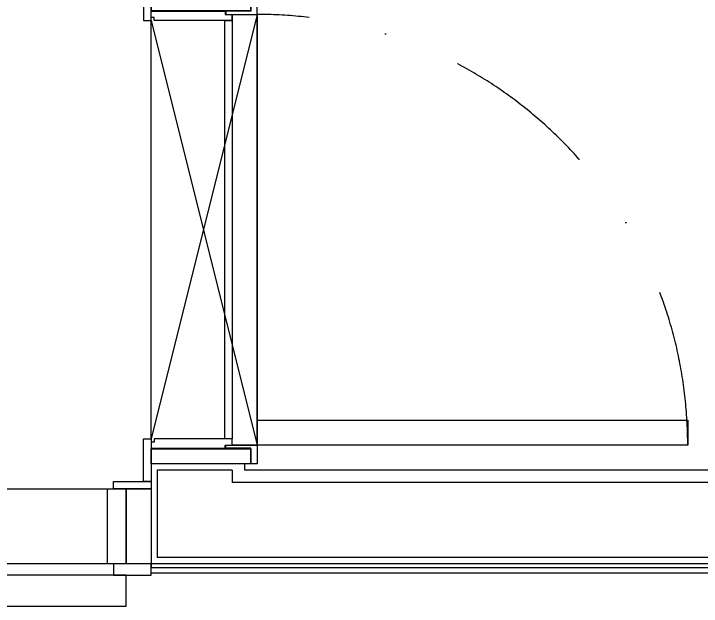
# Model space of a CAD drawing. Header units: millimetres. Extents: x -33000 to 294000, y 0 to 42408.
# Drawn here: x 233271 to 234373, y 16227 to 17176 of the extents above; entities that cross this region are included whole.
import ezdxf

# ---------------------------------------------------------------- set-up
doc = ezdxf.new("R2010")
doc.units = ezdxf.units.MM
doc.header["$LTSCALE"] = 50
doc.linetypes.add('DASHDOTX2', pattern=[2, 1, -0.5, 0, -0.5])
doc.layers.add('arch', color=8, linetype='Continuous')

# ---------------------------------------------------------------- blocks, each defined once
blk = doc.blocks.new('*U279')
for points in [[(-300.4, 0), (-300.4, -6), (2064.6, -6), (2064.6, 0)], [(2064.6, -6), (2064.6, -15), (-300.4, -15), (-300.4, -6)]]:
    blk.add_lwpolyline(points, close=True)
blk = doc.blocks.new('*U274')
at = {"linetype": 'Continuous', "ltscale": 4}
for points in [[(-12, 770), (-12, 710), (0, 710), (0, 770)], [(0, 726), (160, 726), (160, 750), (0, 750)], [(170, 750), (160, 750), (160, 725), (120, 725), (120, 720), (170, 720)], [(130, 720), (130, 710), (5, 710), (5, 715), (0, 715), (0, 725), (119, 725), (119, 720)], [(860, 30), (170, 30), (170, 70), (860, 70)], [(-12, -28), (-12, 40), (0, 40), (0, -28)], [(130, 30), (130, 40), (5, 40), (5, 35), (0, 35), (0, 25), (119, 25), (119, 30)], [(0, 24), (160, 24), (160, 0), (0, 0)], [(170, 0), (160, 0), (160, 25), (120, 25), (120, 30), (170, 30)]]:
    blk.add_lwpolyline(points, close=True, dxfattribs=at)
blk.add_lwpolyline([(170, 30), (170, 720), (0, 40), (0, 710)], close=True)
for points in [[(170, 30), (130, 30), (130, 40), (118, 40), (118, 710), (130, 710), (130, 720), (170, 720), (170, 30)], [(130, 710), (130, 40)]]:
    blk.add_lwpolyline(points)
at = {"linetype": 'DASHDOTX2', "ltscale": 5}
blk.add_arc((170, 30), 690, 0, 90, dxfattribs=at)

msp = doc.modelspace()

# ---------------------------------------------------------------- linework, layer by layer
at = {"layer": 'arch', "ltscale": 25}
for p, q in [((233641.2, 16454.6), (233641.2, 16444.6)), ((233501.2, 16444.6), (233501.2, 16304.6)), ((233621.2, 16444.6), (233501.2, 16444.6)), ((233621.2, 16444.6), (233621.2, 16424.6)), ((235341.2, 16444.6), (233641.2, 16444.6)), ((235341.2, 16424.6), (233621.2, 16424.6)), ((235341.2, 16304.6), (233501.2, 16304.6))]:
    msp.add_line(p, q, dxfattribs=at)
for points in [[(233491.2, 16426.6), (233491.2, 16414.6), (233431.2, 16414.6), (233431.2, 16426.6)], [(232331.2, 16414.6), (233451.2, 16414.6), (233451.2, 16294.6), (232331.2, 16294.6)], [(233451.2, 16414.6), (233451.2, 16294.6), (233421.2, 16294.6), (233421.2, 16414.6)], [(233451.2, 16414.6), (233491.2, 16414.6), (233491.2, 16294.6), (233451.2, 16294.6)], [(233491.2, 16276.6), (233491.2, 16294.6), (233431.2, 16294.6), (233431.2, 16276.6)]]:
    msp.add_lwpolyline(points, close=True, dxfattribs=at)
at = {"layer": 'arch', "ltscale": 25, "elevation": 0}
msp.add_lwpolyline([(232331.2, 16226.6), (233451.2, 16226.6), (233451.2, 16276.6), (232331.2, 16276.6)], close=True, dxfattribs=at)

# ---------------------------------------------------------------- block references
at = {"layer": 'arch', "ltscale": 25}
for name, p in [('*U274', (233491.2, 16454.6)), ('*U279', (233791.6, 16294.6))]:
    msp.add_blockref(name, p, dxfattribs=at)

doc.saveas('drawing.dxf')
